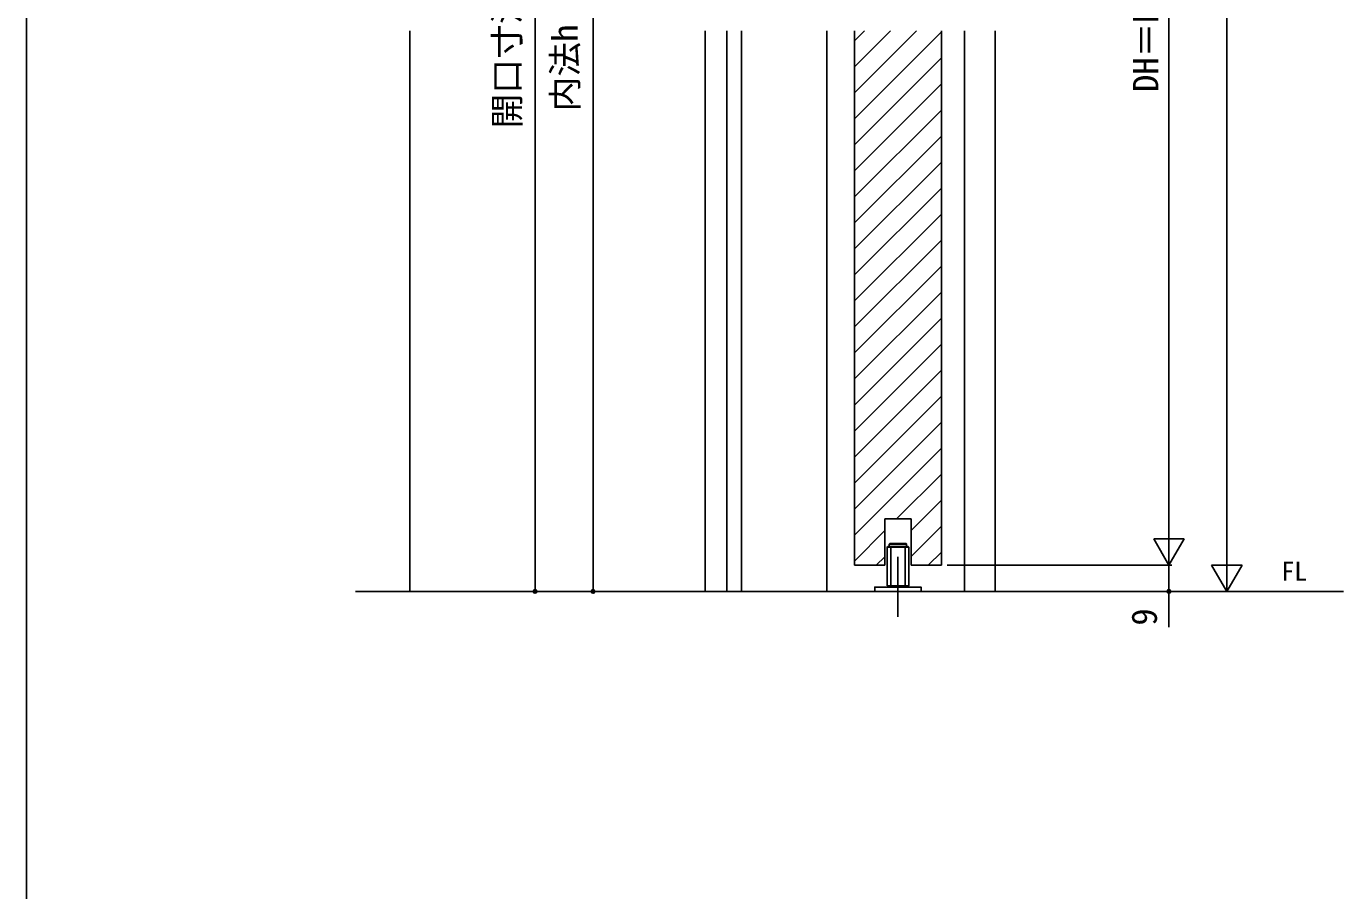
# Model space of a CAD drawing. Units: millimetres, scale not verified. Extents: x -525 to 525, y -784 to 780.
# Drawn here: x -525 to -70.4, y -1.9 to 296.4 of the extents above; entities that cross this region are included whole.
import ezdxf
from ezdxf.enums import TextEntityAlignment as Align

# ---------------------------------------------------------------- set-up
doc = ezdxf.new("R2010")
doc.units = ezdxf.units.MM
doc.header["$LTSCALE"] = 4
for name, color, linetype in [('0-2_USER1', 3, 'Continuous'), ('0-4_YKK_12', 2, 'Continuous'), ('0-5_YKK_13', 4, 'Continuous'), ('0-7_YKK_D', 6, 'Continuous'), ('0-8_YKK_ZWAK', 7, 'Continuous'), ('0-9_YSS_K', 3, 'Continuous')]:
    doc.layers.add(name, color=color, linetype=linetype)
doc.styles.add('ＭＳ ゴシック', font='')
doc.styles.get('ＭＳ ゴシック').set_extended_font_data('MS Gothic')

msp = doc.modelspace()

# ---------------------------------------------------------------- linework, layer by layer
at = {"layer": '0-4_YKK_12'}
for p, q in [((-290.708, 294.874), (-290.708, 101.368)), ((-283.208, 101.368), (-283.208, 294.874)), ((-278.208, 101.368), (-278.208, 294.874)), ((-239.208, 110.369), (-239.208, 294.874)), ((-239.208, 291.44), (-235.775, 294.874)), ((-239.208, 282.46), (-226.795, 294.874)), ((-239.208, 273.48), (-217.814, 294.874)), ((-239.208, 264.499), (-209.208, 294.499)), ((-209.208, 110.369), (-209.208, 294.874)), ((-201.208, 294.874), (-201.208, 101.368)), ((-190.708, 294.874), (-190.708, 101.368)), ((-239.208, 255.519), (-209.208, 285.519)), ((-239.208, 246.539), (-209.208, 276.539)), ((-239.208, 237.558), (-209.208, 267.558)), ((-239.208, 228.578), (-209.208, 258.578)), ((-239.208, 219.598), (-209.208, 249.598)), ((-239.208, 210.618), (-209.208, 240.618)), ((-239.208, 201.637), (-209.208, 231.637)), ((-239.208, 192.657), (-209.208, 222.657)), ((-239.208, 183.677), (-209.208, 213.677)), ((-239.208, 174.697), (-209.208, 204.697)), ((-239.208, 165.716), (-209.208, 195.716)), ((-239.208, 156.736), (-209.208, 186.736)), ((-239.208, 147.756), (-209.208, 177.756)), ((-239.208, 138.776), (-209.208, 168.776)), ((-239.208, 129.795), (-209.208, 159.795)), ((-239.208, 120.815), (-209.208, 150.815)), ((-224.674, 126.369), (-209.208, 141.835)), ((-219.708, 122.355), (-209.208, 132.855)), ((-219.708, 113.374), (-209.208, 123.874)), ((-239.208, 111.835), (-228.708, 122.335)), ((-213.733, 110.369), (-209.208, 114.894)), ((-228.708, 110.369), (-239.208, 110.369)), ((-231.694, 110.369), (-228.708, 113.355)), ((-209.208, 110.369), (-219.708, 110.369))]:
    msp.add_line(p, q, dxfattribs=at)
for points in [[(-290.708, 101.368), (-248.708, 101.368), (-248.708, 294.874)], [(-219.708, 110.369), (-219.708, 126.369), (-228.708, 126.369), (-228.708, 110.369)]]:
    msp.add_lwpolyline(points, dxfattribs=at)
at = {"layer": '0-5_YKK_13'}
for p, q in [((-227.958, 116.666), (-227.758, 116.866)), ((-220.658, 116.866), (-227.758, 116.866)), ((-227.208, 117.666), (-227.008, 117.866)), ((-227.208, 117.666), (-227.208, 116.866)), ((-227.208, 117.666), (-221.208, 117.666)), ((-227.008, 117.866), (-221.408, 117.866)), ((-226.708, 116.866), (-226.708, 102.866)), ((-221.708, 116.866), (-221.708, 102.866)), ((-221.208, 117.666), (-221.408, 117.866)), ((-221.208, 117.666), (-221.208, 116.866)), ((-220.458, 116.666), (-220.658, 116.866)), ((-220.458, 116.666), (-220.458, 103.266)), ((-224.208, 113.291), (-224.208, 92.534)), ((-220.458, 103.266), (-227.958, 103.266)), ((-220.658, 103.066), (-227.758, 103.066)), ((-220.658, 103.066), (-220.458, 103.266))]:
    msp.add_line(p, q, dxfattribs=at)
msp.add_lwpolyline([(-220.458, 116.666), (-227.958, 116.666), (-227.958, 103.266)], dxfattribs=at)
msp.add_lwpolyline([(-232.208, 101.366), (-216.208, 101.366), (-216.208, 102.866), (-232.208, 102.866)], close=True, dxfattribs=at)
at = {"layer": '0-7_YKK_D'}
for p, q in [((-130.708, 495.875), (-130.708, 120.869)), ((-349.447, 491.379), (-349.447, 101.368)), ((-110.708, 490.875), (-110.708, 111.868)), ((-329.447, 477.379), (-329.447, 101.368)), ((-130.708, 110.369), (-130.708, 128.556)), ((-130.708, 110.369), (-135.958, 119.463)), ((-125.458, 119.463), (-135.958, 119.463)), ((-130.708, 110.369), (-125.458, 119.463)), ((-110.708, 101.368), (-110.708, 119.554)), ((-207.208, 110.369), (-129.708, 110.369)), ((-207.208, 110.369), (-129.708, 110.369)), ((-110.708, 101.368), (-115.958, 110.461)), ((-105.458, 110.461), (-115.958, 110.461)), ((-110.708, 101.368), (-105.458, 110.461)), ((-331.708, 101.368), (-350.447, 101.368)), ((-291.708, 101.368), (-330.447, 101.368)), ((-207.208, 101.368), (-129.708, 101.368)), ((-201.208, 101.368), (-109.708, 101.368))]:
    msp.add_line(p, q, dxfattribs=at)
msp.add_lwpolyline([(-130.708, 110.369), (-130.708, 101.368), (-130.708, 88.999)], dxfattribs=at)
for centre in [(-349.447, 101.368), (-329.447, 101.368), (-130.708, 101.368)]:
    msp.add_circle(centre, 0.637, dxfattribs=at)
at = {"layer": '0-8_YKK_ZWAK'}
msp.add_line((-525, 746.5), (-525, -783.5), dxfattribs=at)
at = {"layer": '0-9_YSS_K'}
for p, q in [((-392.708, 101.368), (-392.708, 294.874)), ((-411.449, 101.368), (-70.402, 101.368))]:
    msp.add_line(p, q, dxfattribs=at)

# ---------------------------------------------------------------- texts
at = {"layer": '0-2_USER1', "style": 'ＭＳ ゴシック'}
msp.add_text('FL', height=6.598, dxfattribs=at).set_placement((-91.941, 103.041), align=Align.BOTTOM_LEFT)
at = {"layer": '0-7_YKK_D', "style": 'ＭＳ ゴシック'}
for s, p in [('DH＝H-4', (-131.708, 273.77)), ('開口寸法', (-352.083, 261.192)), ('内法h', (-332.083, 267.078)), ('9', (-132.208, 89.545))]:
    msp.add_text(s, height=8.798, rotation=90, dxfattribs=at).set_placement(p, align=Align.BOTTOM_LEFT)

doc.saveas('drawing.dxf')
